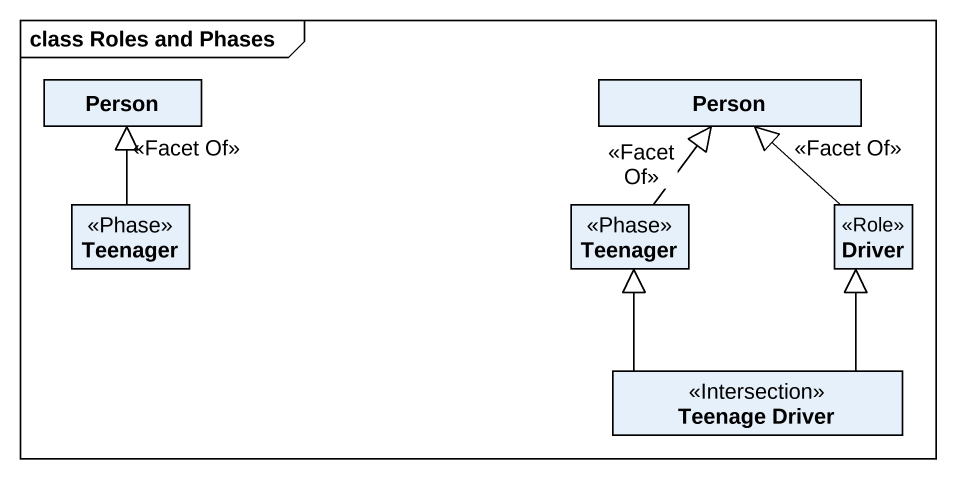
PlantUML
@startuml
mainframe class Roles and Phases
hide circle
hide empty members
class "Person" as Person_
class "Person" as Person__2
class Teenager <<Phase>>
class "Teenager" as Teenager_2 <<Phase>>
class Driver <<Role>>
class "Teenage Driver" as Teenage_Driver <<Intersection>>
Teenager -up-|> Person_ : <<Facet Of>>
Teenager_2 -up-|> Person__2 : <<Facet Of>>
Driver -up-|> Person__2 : <<Facet Of>>
Teenage_Driver -up-|> Teenager_2
Teenage_Driver -up-|> Driver
@enduml
